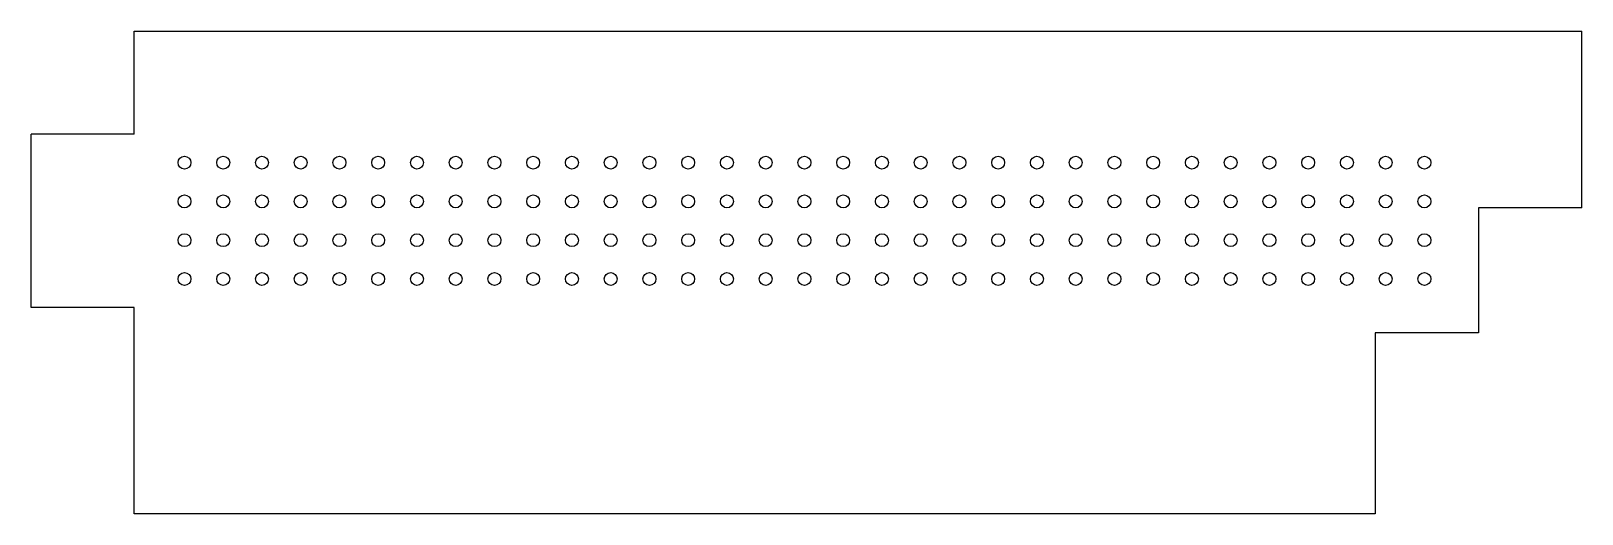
# Model space of a CAD drawing. Header units: millimetres. Extents: x 0 to 600, y 0 to 187.
import ezdxf

# ---------------------------------------------------------------- set-up
doc = ezdxf.new("R2010")
doc.units = ezdxf.units.MM

msp = doc.modelspace()

# ---------------------------------------------------------------- linework, layer by layer
at = {"color": 7, "linetype": 'Continuous', "lineweight": 25}
for p, q in [((39.91, 146.89), (39.91, 186.8)), ((39.91, 186.8), (600.4, 186.8)), ((600.4, 118.4), (600.4, 186.8)), ((0, 79.91), (0, 146.89)), ((39.91, 146.89), (0, 146.89)), ((600.4, 118.4), (560.4, 118.4)), ((560.4, 118.4), (560.4, 70)), ((39.91, 79.91), (0, 79.91)), ((39.91, 0), (39.91, 79.91)), ((560.4, 70), (520.4, 70)), ((520.4, 70), (520.4, 0)), ((520.4, 0), (39.91, 0))]:
    msp.add_line(p, q, dxfattribs=at)
for centre in [(59.4, 135.9), (74.4, 135.9), (89.4, 135.9), (104.4, 135.9), (119.4, 135.9), (134.4, 135.9), (149.4, 135.9), (164.4, 135.9), (179.4, 135.9), (194.4, 135.9), (209.4, 135.9), (224.4, 135.9), (239.4, 135.9), (254.4, 135.9), (269.4, 135.9), (284.4, 135.9), (299.4, 135.9), (314.4, 135.9), (329.4, 135.9), (344.4, 135.9), (359.4, 135.9), (374.4, 135.9), (389.4, 135.9), (404.4, 135.9), (419.4, 135.9), (434.4, 135.9), (449.4, 135.9), (464.4, 135.9), (479.4, 135.9), (494.4, 135.9), (509.4, 135.9), (524.4, 135.9), (539.4, 135.9), (59.4, 120.9), (74.4, 120.9), (89.4, 120.9), (104.4, 120.9), (119.4, 120.9), (134.4, 120.9), (149.4, 120.9), (164.4, 120.9), (179.4, 120.9), (194.4, 120.9), (209.4, 120.9), (224.4, 120.9), (239.4, 120.9), (254.4, 120.9), (269.4, 120.9), (284.4, 120.9), (299.4, 120.9), (314.4, 120.9), (329.4, 120.9), (344.4, 120.9), (359.4, 120.9), (374.4, 120.9), (389.4, 120.9), (404.4, 120.9), (419.4, 120.9), (434.4, 120.9), (449.4, 120.9), (464.4, 120.9), (479.4, 120.9), (494.4, 120.9), (509.4, 120.9), (524.4, 120.9), (539.4, 120.9), (59.4, 105.9), (74.4, 105.9), (89.4, 105.9), (104.4, 105.9), (119.4, 105.9), (134.4, 105.9), (149.4, 105.9), (164.4, 105.9), (179.4, 105.9), (194.4, 105.9), (209.4, 105.9), (224.4, 105.9), (239.4, 105.9), (254.4, 105.9), (269.4, 105.9), (284.4, 105.9), (299.4, 105.9), (314.4, 105.9), (329.4, 105.9), (344.4, 105.9), (359.4, 105.9), (374.4, 105.9), (389.4, 105.9), (404.4, 105.9), (419.4, 105.9), (434.4, 105.9), (449.4, 105.9), (464.4, 105.9), (479.4, 105.9), (494.4, 105.9), (509.4, 105.9), (524.4, 105.9), (539.4, 105.9), (59.4, 90.9), (74.4, 90.9), (89.4, 90.9), (104.4, 90.9), (119.4, 90.9), (134.4, 90.9), (149.4, 90.9), (164.4, 90.9), (179.4, 90.9), (194.4, 90.9), (209.4, 90.9), (224.4, 90.9), (239.4, 90.9), (254.4, 90.9), (269.4, 90.9), (284.4, 90.9), (299.4, 90.9), (314.4, 90.9), (329.4, 90.9), (344.4, 90.9), (359.4, 90.9), (374.4, 90.9), (389.4, 90.9), (404.4, 90.9), (419.4, 90.9), (434.4, 90.9), (449.4, 90.9), (464.4, 90.9), (479.4, 90.9), (494.4, 90.9), (509.4, 90.9), (524.4, 90.9), (539.4, 90.9)]:
    msp.add_circle(centre, 2.5, dxfattribs=at)

doc.saveas('drawing.dxf')
